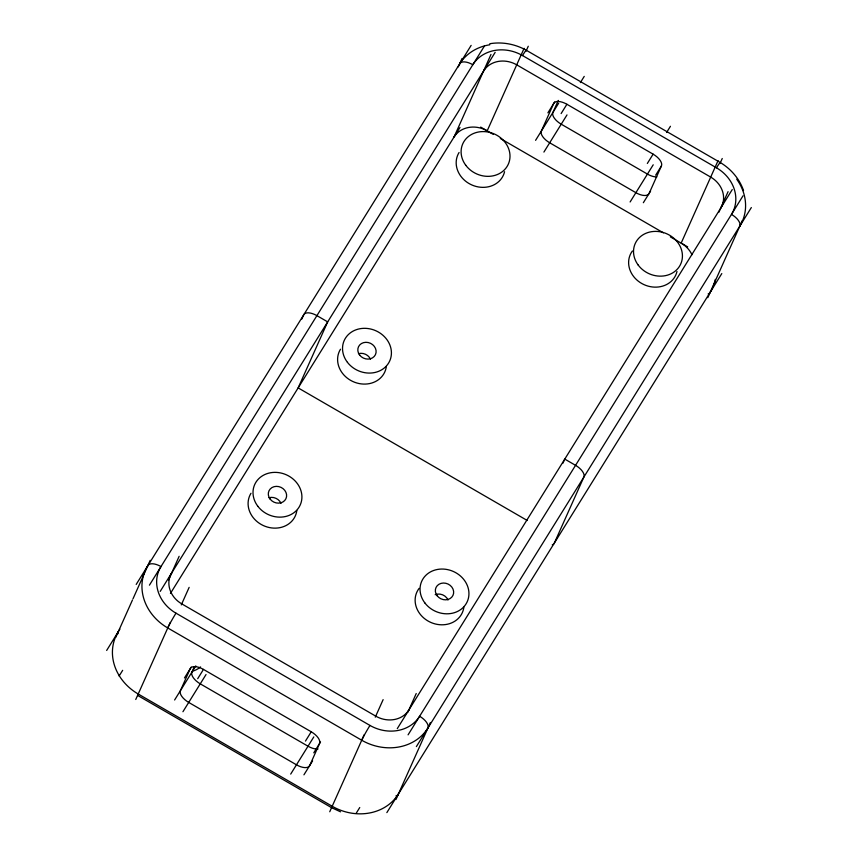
<?xml version="1.0" encoding="UTF-8"?>
<svg xmlns="http://www.w3.org/2000/svg" width="858" height="858" viewBox="0 0 858 858"><rect width="100%" height="100%" fill="white"/><g stroke="black" fill="none" stroke-linecap="round" stroke-linejoin="round"><path stroke-width="1.29" d="M115.744 637.365L132.443 600.053M132.979 598.852L150.204 560.338M168.533 580.029L179.14 556.306M301.823 319.037L303.668 314.907A12.495 5.995 31.9 0 1 316.913 315.637L327.681 321.879L298.155 387.902L527.262 520.495M135.757 699.485L170.216 622.458M181.295 604.901L189.146 587.365M458.29 66.903L462.054 58.473M194.401 666.602L191.945 672.104A12.495 5.995 31.9 0 0 200.257 683.847L308.022 746.213A12.495 5.995 31.9 0 0 318.028 748.959M490.99 54.44L454.075 136.969A24.946 21.836 24.1 0 1 487.183 130.856L524.099 48.327M528.26 46.246L526.115 51.062A12.473 0.719 -59.9 0 0 522.49 55.545A37.452 32.786 24.1 0 0 472.822 64.704A12.473 5.985 31.9 0 0 459.727 63.717L459.598 63.975A49.946 43.726 24.1 0 1 489.8 44.766M558.301 100.418L552.917 112.462A12.473 5.985 31.9 0 0 561.229 124.195L647.436 174.088A12.473 5.985 31.9 0 0 656.82 176.898M329.74 811.754L364.189 734.727M375.278 717.17L383.129 699.635M407.925 712.086L416.227 693.521M661.432 165.905L649.131 193.415A12.495 5.995 31.9 0 1 635.885 192.685L549.678 142.782A12.495 5.995 31.9 0 1 541.355 131.049L553.667 103.539A12.495 5.995 31.9 0 1 566.902 104.268L653.12 154.161A12.495 5.995 31.9 0 1 661.443 165.905L655.662 175.204M395.946 799.527L430.394 722.5M562.923 463.213L564.768 459.094L575.546 465.326A12.495 5.995 31.9 0 1 583.869 477.069L554.332 543.093A12.495 5.995 31.9 0 1 552.262 544.841M718.082 160.596L681.155 243.125A24.946 21.836 24.1 0 1 691.977 254.729M720.087 163.32L722.243 158.505M718.854 212.291L728.077 191.656M707.796 297.662L742.256 220.635M136.197 584.427L471.149 45.388M106.66 650.45L119.906 629.139M149.431 585.167L484.384 46.117M160.21 591.398L495.163 52.359M119.123 676.007L122.662 670.323M170.442 593.414L459.974 127.488M184.459 677.97L191.195 667.127M174.614 699.989L195.796 665.905M547.897 112.827L554.633 101.984M197.694 678.71L203.475 669.412L311.239 731.788A12.473 5.985 31.9 0 1 319.551 743.521L309.717 765.529A12.473 5.985 31.9 0 1 296.471 764.8L188.706 702.423A12.473 5.985 31.9 0 1 180.394 690.69L190.24 668.682A12.473 5.985 31.9 0 1 203.475 669.412M535.585 140.337L558.687 103.164M182.936 711.722L206.027 674.549M561.132 113.567L566.902 104.268M580.383 82.582L584.234 76.394M543.908 152.081L566.999 114.908M647.34 163.46L653.12 154.161M666.591 132.475L670.441 126.287M630.115 201.973L653.217 164.8M305.469 741.076L311.239 731.788M643.35 202.713L650.568 191.087M290.701 774.088L313.803 736.915M313.781 752.82L320.517 741.977M303.936 774.828L312.602 760.885M397.297 728.614L732.249 189.575M356.209 813.223L359.749 807.528M408.076 734.845L743.028 195.806M416.387 746.589L751.34 207.55M386.851 812.612L721.803 273.573M489.779 43.726C502.284 41.602 515.24 44.08 526.276 50.247L720.259 162.516C730.93 168.897 739.489 178.786 743.543 190.594M340.54 811.818L331.724 807.743L137.741 695.484M522.49 55.534L716.473 167.803A37.452 32.786 24.1 0 1 731.488 214.403A12.473 5.985 31.9 0 1 739.789 226.137A49.946 43.726 24.1 0 0 736.722 179.204M480.662 127.081L493.382 134.449M500.321 138.46L663.395 232.84M670.334 236.851L687.676 246.889M175.987 613.17L369.97 725.428A37.441 32.776 24.1 0 0 419.626 716.269A12.473 5.985 31.9 0 1 427.938 728.002A49.925 43.704 24.1 0 1 361.722 740.24L167.75 627.959A49.946 43.726 24.1 0 1 147.211 566.666L147.748 565.84A12.473 5.985 31.9 0 1 160.982 566.57A37.452 32.786 24.1 0 0 175.976 613.18A12.473 0.719 -59.9 0 0 167.75 627.959M117.954 633.719A12.473 5.985 31.9 0 1 118.211 631.863L117.696 632.711A49.946 43.726 24.1 0 0 138.202 694.004L332.196 806.252A49.925 43.704 24.1 0 0 398.423 794.036A12.473 5.985 31.9 0 1 395.967 795.881M504.568 171.707A24.946 21.836 24.1 0 1 472.265 185.146A24.946 21.836 24.1 0 1 459.073 152.499M676.994 271.493A24.946 21.836 24.1 0 1 643.875 284.577A24.946 21.836 24.1 0 1 632.389 250.997M463.867 607.185A24.946 21.836 24.1 0 1 431.231 622.608A24.946 21.836 24.1 0 1 419.144 588.341M200.568 666.923A24.946 21.836 24.1 0 1 192.482 671.213M296.825 510.51A24.946 21.836 24.1 0 1 265.229 526.351A24.946 21.836 24.1 0 1 250.986 493.286M386.347 366.463A24.946 21.836 24.1 0 1 354.74 382.303A24.946 21.836 24.1 0 1 340.497 349.227M358.505 353.678A9.352 8.194 24.1 0 1 370.506 359.245M268.994 497.737A9.352 8.194 24.1 0 1 280.995 503.292M435.178 594.701A9.352 8.194 24.1 0 1 448.037 599.967M720.699 208.162A24.946 21.836 24.1 0 0 710.692 177.102L516.709 64.833A24.946 21.836 24.1 0 0 483.612 70.946M716.473 167.803A12.473 0.719 -59.9 0 1 719.991 163.524M708.161 293.919A12.473 5.985 31.9 0 0 710.252 292.16A49.946 43.726 24.1 0 0 715.315 279.397M361.733 740.229A12.473 0.719 -59.9 0 1 369.97 725.428M332.4 807.11A12.473 0.719 -59.9 0 1 332.196 806.252M138.567 694.658A12.473 0.719 -59.9 0 1 138.213 693.983M408.848 710.027A24.946 21.836 24.1 0 1 375.74 716.14L181.757 603.871A24.946 21.836 24.1 0 1 171.761 572.812M347.436 362.323A24.946 21.836 24.1 0 0 389.478 361.454A24.946 21.836 24.1 0 0 364.006 328.324A24.946 21.836 24.1 0 0 347.436 362.323M359.641 355.062A9.352 8.194 24.1 0 0 375.407 354.729A9.352 8.194 24.1 0 0 365.862 342.31A9.352 8.194 24.1 0 0 359.641 355.062M257.926 506.381A24.946 21.836 24.1 0 0 299.968 505.512A24.946 21.836 24.1 0 0 274.496 472.372A24.946 21.836 24.1 0 0 257.926 506.381M270.131 499.109A9.352 8.194 24.1 0 0 285.896 498.788A9.352 8.194 24.1 0 0 276.351 486.357A9.352 8.194 24.1 0 0 270.131 499.109M424.957 603.056A24.946 21.836 24.1 0 0 466.999 602.177A24.946 21.836 24.1 0 0 441.527 569.047A24.946 21.836 24.1 0 0 424.957 603.056M437.172 595.784A9.352 8.194 24.1 0 0 452.938 595.463A9.352 8.194 24.1 0 0 443.382 583.032A9.352 8.194 24.1 0 0 437.172 595.784M638.17 265.036A24.946 21.836 24.1 0 0 680.308 264.875A24.946 21.836 24.1 0 0 655.469 231.381A24.946 21.836 24.1 0 0 638.17 265.036M465.744 165.24A24.946 21.836 24.1 0 0 507.872 165.09A24.946 21.836 24.1 0 0 483.043 131.585A24.946 21.836 24.1 0 0 465.744 165.24"/></g></svg>
